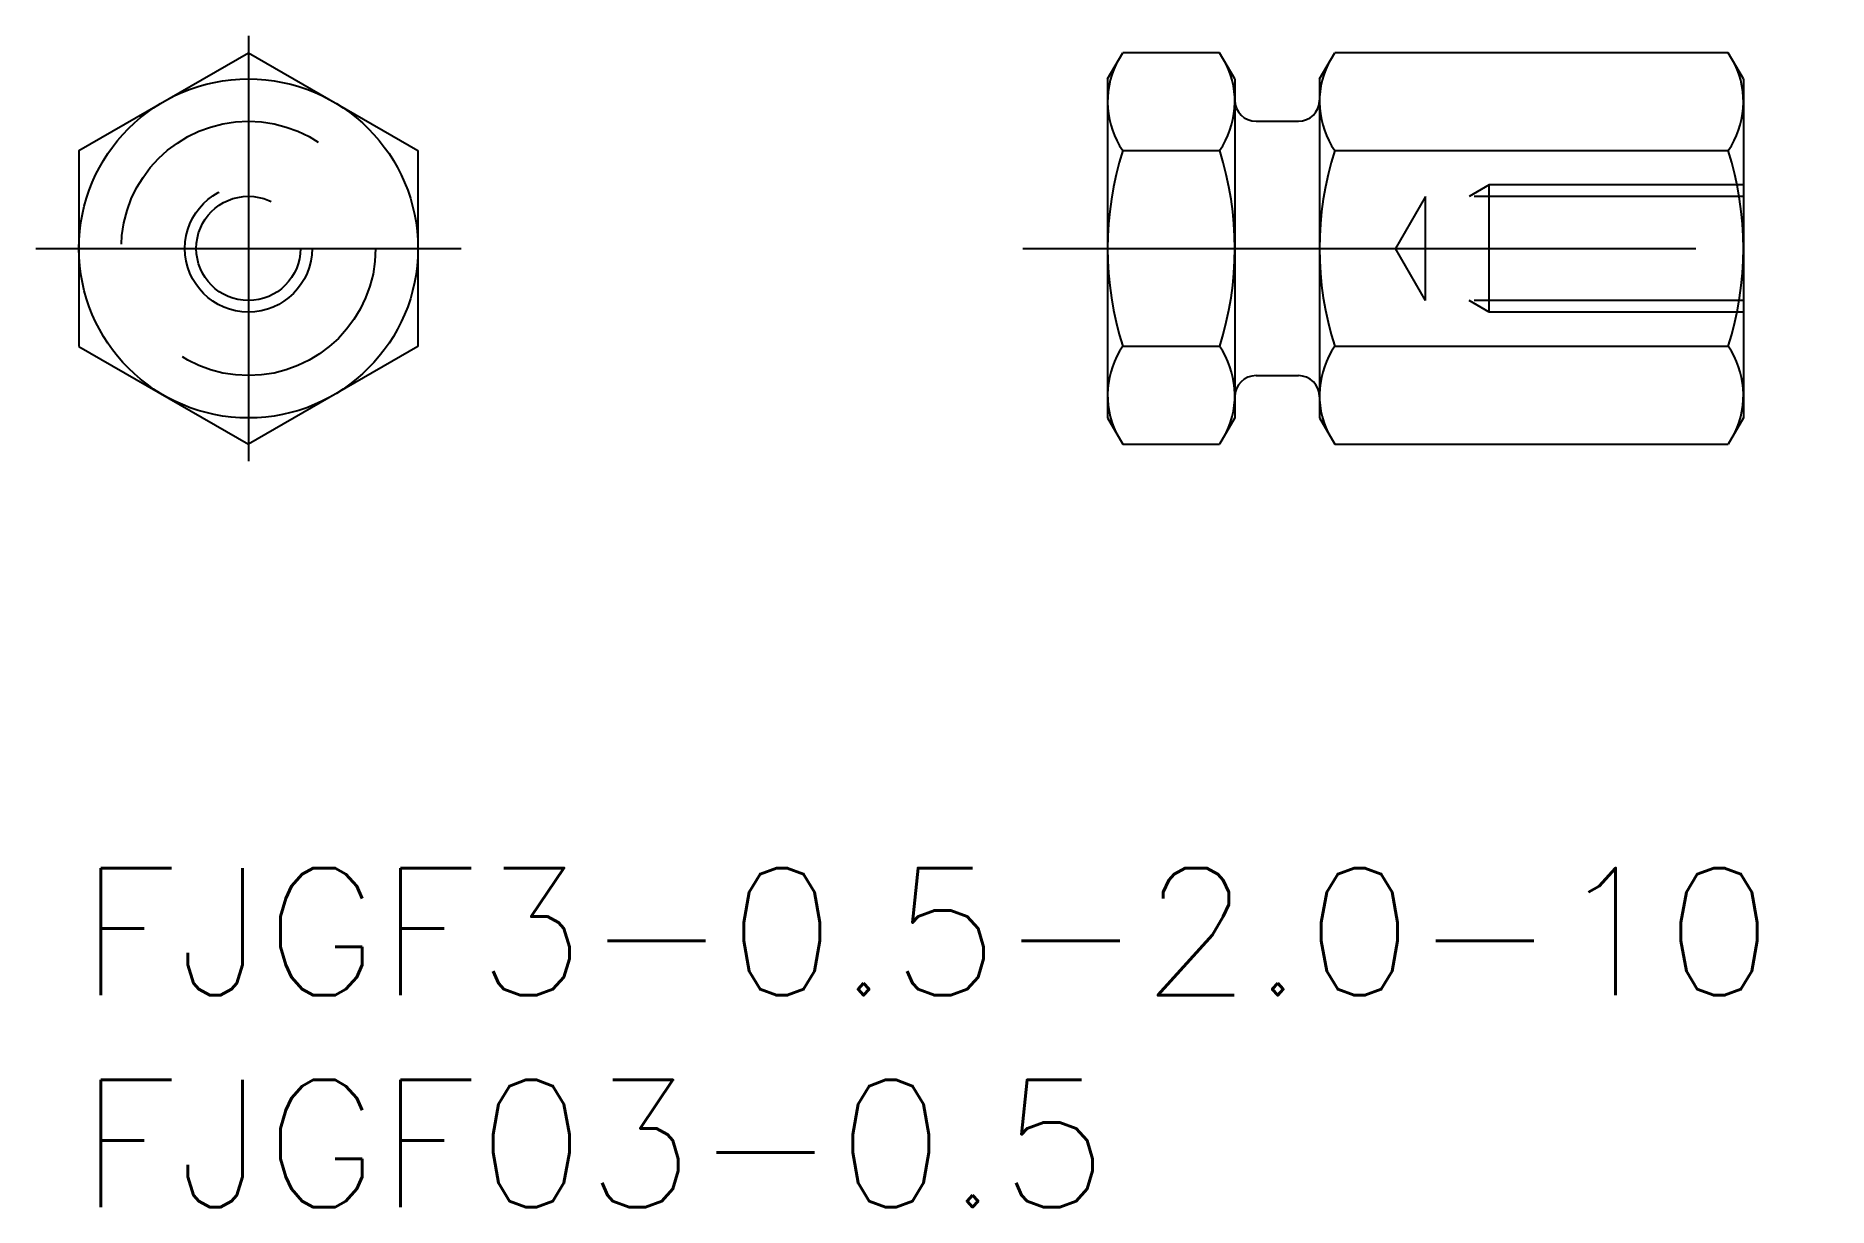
# Model space of a CAD drawing. Extents: x -1 to 41.3, y -8 to 19.6.
import ezdxf

# ---------------------------------------------------------------- set-up
doc = ezdxf.new("R2010")
doc.units = 0
doc.header["$LTSCALE"] = 0.5
doc.linetypes.add('CENTER', pattern=[50.8, 31.75, -6.35, 6.35, -6.35])
doc.linetypes.add('DASHED', pattern=[19.05, 12.7, -6.35])
for name, color, linetype in [('MSM_CENTER', 1, 'CENTER'), ('MSM_CONTINUOUS', 7, 'CONTINUOUS'), ('MSM_DASHED', 4, 'DASHED'), ('MSM_PART_NUMBER', 7, 'CONTINUOUS')]:
    doc.layers.add(name, color=color, linetype=linetype)
doc.styles.get("Standard").update_dxf_attribs({"font": 'txt.shx', "height": 3, "bigfont": 'bigfont.shx'})

# ---------------------------------------------------------------- blocks, each defined once
blk = doc.blocks.new('*U15')
at = {"layer": 'MSM_PART_NUMBER'}
blk.add_text('FJGF3-0.5-2.0-10', height=3, dxfattribs=at).set_placement((0, -3))
blk = doc.blocks.new('*U16')
at = {"layer": 'MSM_PART_NUMBER'}
blk.add_text('FJGF03-0.5', height=3, dxfattribs=at).set_placement((0, -8))

msp = doc.modelspace()

# ---------------------------------------------------------------- linework, layer by layer
at = {"layer": 'MSM_CENTER'}
for p, q in [((4, 19.635), (4, 9.603)), ((-1.016, 14.619), (9.016, 14.619)), ((22.273, 14.619), (41.273, 14.619))]:
    msp.add_line(p, q, dxfattribs=at)
at = {"layer": 'MSM_CONTINUOUS'}
for p, q in [((0, 16.928), (4, 19.238)), ((4, 19.238), (8, 16.928)), ((24.273, 18.619), (24.63, 19.238)), ((26.915, 19.238), (24.63, 19.238)), ((27.273, 18.619), (26.915, 19.238)), ((29.273, 18.619), (29.63, 19.238)), ((38.915, 19.238), (29.63, 19.238)), ((39.273, 18.619), (38.915, 19.238)), ((24.273, 18.619), (24.273, 10.619)), ((27.273, 18.619), (27.273, 10.619)), ((29.273, 18.619), (29.273, 10.619)), ((39.273, 18.619), (39.273, 10.619)), ((27.773, 17.619), (28.773, 17.619)), ((0, 16.928), (0, 12.309)), ((8, 16.928), (8, 12.309)), ((24.63, 16.928), (26.915, 16.928)), ((29.63, 16.928), (38.915, 16.928)), ((24.273, 16.619), (24.273, 16.619)), ((24.273, 14.619), (24.273, 14.619)), ((0, 12.309), (4, 10)), ((8, 12.309), (4, 10)), ((26.915, 12.309), (24.63, 12.309)), ((38.915, 12.309), (29.63, 12.309)), ((27.773, 11.619), (28.773, 11.619)), ((24.273, 10.619), (24.63, 10)), ((27.273, 10.619), (26.915, 10)), ((29.273, 10.619), (29.63, 10)), ((39.273, 10.619), (38.915, 10)), ((24.63, 10), (26.915, 10)), ((29.63, 10), (38.915, 10))]:
    msp.add_line(p, q, dxfattribs=at)
msp.add_circle((4, 14.619), 4, dxfattribs=at)
for centre, radius, start, end in [((26.317, 18.083), 2.045, 154.3842, 214.3842), ((25.228, 18.083), 2.045, 325.6158, 25.6158), ((31.317, 18.083), 2.045, 154.3842, 214.3842), ((37.228, 18.083), 2.045, 325.6158, 25.6158), ((27.773, 18.119), 0.5, 180, 270), ((28.773, 18.119), 0.5, 270, 0), ((31.915, 14.619), 7.643, 162.412, 197.588), ((19.63, 14.619), 7.643, 342.412, 17.588), ((36.915, 14.619), 7.643, 162.412, 197.588), ((31.63, 14.619), 7.643, 342.412, 17.588), ((26.317, 11.155), 2.045, 145.6158, 205.6158), ((25.228, 11.155), 2.045, 334.3842, 34.3842), ((31.317, 11.155), 2.045, 145.6158, 205.6158), ((37.228, 11.155), 2.045, 334.3842, 34.3842), ((27.773, 11.119), 0.5, 90, 180), ((28.773, 11.119), 0.5, 0, 90)]:
    msp.add_arc(centre, radius, start, end, dxfattribs=at)
at = {"layer": 'MSM_DASHED'}
for p, q in [((33.273, 16.119), (32.804, 15.848)), ((39.273, 16.119), (33.273, 16.119)), ((33.273, 13.119), (33.273, 16.119)), ((31.773, 15.848), (31.063, 14.619)), ((39.273, 15.848), (31.773, 15.848)), ((31.773, 13.389), (31.773, 15.848)), ((31.773, 13.389), (31.063, 14.619)), ((39.273, 13.389), (31.773, 13.389)), ((33.273, 13.119), (32.804, 13.389)), ((39.273, 13.119), (33.273, 13.119))]:
    msp.add_line(p, q, dxfattribs=at)
for radius in [3, 1.5, 1.23]:
    msp.add_circle((4, 14.619), radius, dxfattribs=at)

# ---------------------------------------------------------------- block references
at = {"layer": 'MSM_CONTINUOUS'}
for name in ['*U15', '*U16']:
    msp.add_blockref(name, (0, 0), dxfattribs=at)

doc.saveas('drawing.dxf')
